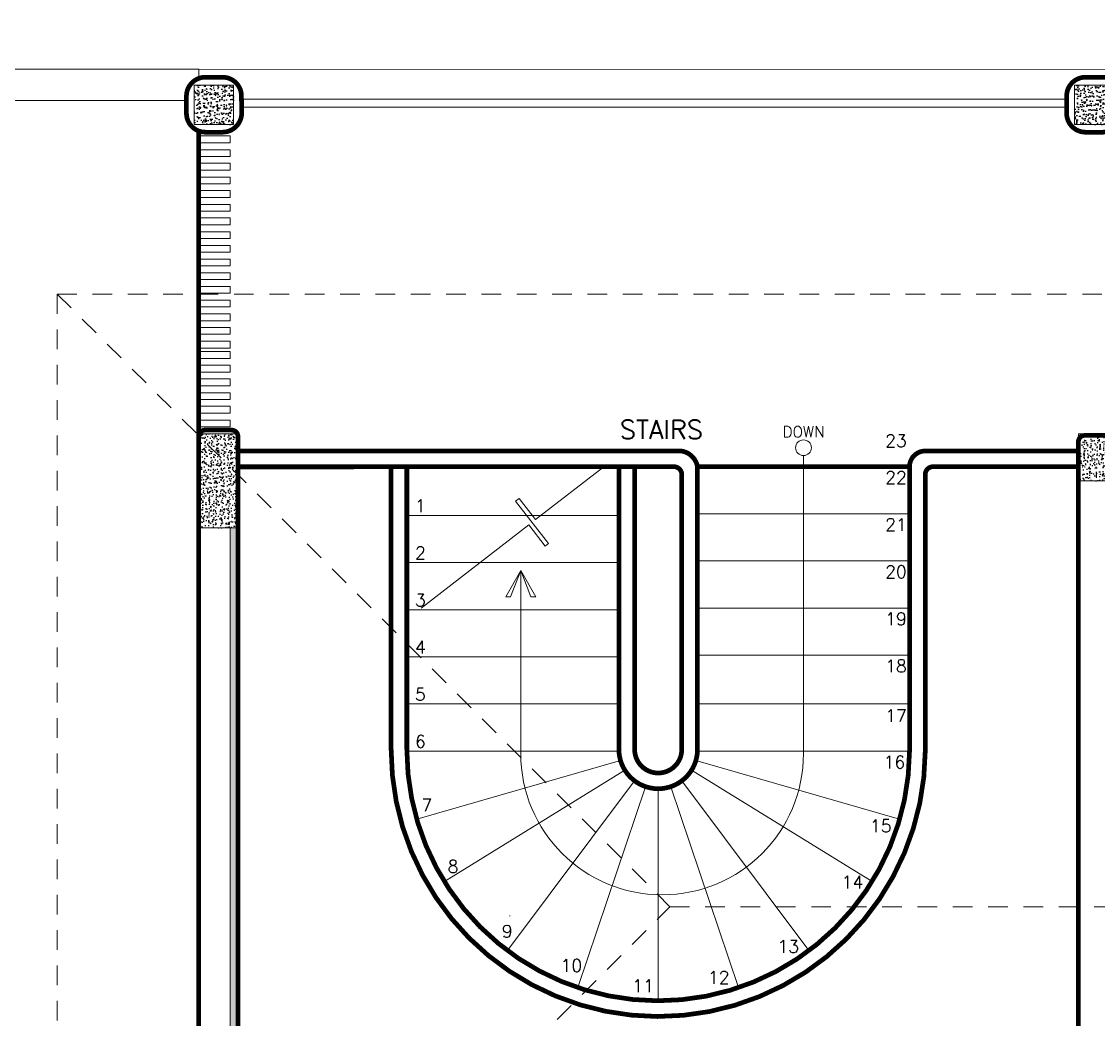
# Model space of a CAD drawing. Header units: metres. Extents: x 14 to 11050, y -346 to 476.
# Drawn here: x 209.78 to 216.64, y -215.77 to -209.42 of the extents above; entities that cross this region are included whole.
import ezdxf

# ---------------------------------------------------------------- set-up
doc = ezdxf.new("R2010")
doc.units = ezdxf.units.M
for name, pattern in [('0', [0]), ('DASHED', [0.75, 0.5, -0.25]), ('HIDDEN2', [0.1875, 0.125, -0.0625])]:
    doc.linetypes.add(name, pattern=pattern)
doc.layers.get('0').update_dxf_attribs({"color": 250, "linetype": '0', "lineweight": 20})
for name, color, linetype, lineweight in [('A-DOOR', 35, 'Continuous', 5), ('A-WALL', 250, 'Continuous', 20), ('baranda vidrio', 143, 'Continuous', 0), ('baños', 140, 'Continuous', 0), ('Columnas', 7, 'Continuous', 18), ('muros bajitos', 252, 'Continuous', 5), ('piso', 253, 'Continuous', 0), ('textos', 7, 'Continuous', 0)]:
    doc.layers.add(name, color=color, linetype=linetype, lineweight=lineweight)
doc.layers.add('HATCH', color=8, linetype='Continuous')
doc.layers.add('RELLENO SECCION', color=8, linetype='Continuous', lineweight=0, transparency=0.4)
doc.layers.add('REVESTIMIENTO EXTERIOR', color=7, linetype='Continuous', lineweight=5, true_color=0xffdebd)
doc.layers.add('Techos 1', color=7, linetype='HIDDEN2', lineweight=9, true_color=0x42391a)
doc.styles.add('Roman', font='romans')
doc.styles.get("Standard").update_dxf_attribs({"font": 'arial.ttf', "height": 0.1875})
pattern_1 = [(50, (114.33107, 55.238796), (0.058299094, -0.005100507), [0.006096, -0.067056]), (355, (114.33107, 55.238796), (-0.011277895, 0.06113819), [0.0048768, -0.053644987]), (100.451445, (114.33593, 55.23837), (0.0470212, 0.05603768), [0.005180803, -0.056988878]), (46.1842, (114.33107, 55.25505), (0.086745293, -0.013453545), [0.009144, -0.100584]), (96.63556, (114.3383, 55.25393), (0.07596932, 0.07917636), [0.00777121, -0.085483395]), (351.18415, (114.33107, 55.25505), (0.07596932, 0.07917636), [0.00731519, -0.080467114]), (21, (114.3392, 55.25099), (0.048516605, -0.032724863), [0.006096, -0.067056]), (326, (114.3392, 55.25099), (0.01977665, 0.05894015), [0.0048768, -0.0536448]), (71.451445, (114.34324, 55.24826), (0.068293254, 0.026215286), [0.005180803, -0.05698878]), (37.5, (114.331071, 55.238796), (0.000988353, 0.0270576124), [0, -0.05299456, 0, -0.0544576, 0, -0.053848]), (7.5, (114.33107, 55.238796), (0.021382292, 0.032057784), [0, -0.03104896, 0, -0.05177536, 0, -0.0205232]), (327.5, (114.312946, 55.238796), (0.0433889905, -0.001833198), [0, -0.02032, 0, -0.0633984, 0, -0.0841248]), (317.5, (114.304818, 55.238796), (0.047401338, 0.008136477), [0, -0.026416, 0, -0.04210304, 0, -0.0597408])]

# ---------------------------------------------------------------- blocks, each defined once
blk = doc.blocks.new('A$C89702949')
at = {"layer": 'HATCH'}
h = blk.add_hatch(dxfattribs=at)
h.set_pattern_fill('AR-CONC', color=256, scale=0.00032)
h.set_pattern_definition(pattern_1)
h.paths.add_polyline_path([(2.2722, 7.9695), (2.5222, 7.9695), (2.5222, 8.2195), (2.2722, 8.2195)])
h = blk.add_hatch(dxfattribs=at)
h.set_pattern_fill('AR-CONC', color=256, scale=0.00032)
h.set_pattern_definition(pattern_1)
h.paths.add_polyline_path([(7.875, 7.9695), (8.125, 7.9695), (8.125, 8.2195), (7.875, 8.2195)])
h = blk.add_hatch(dxfattribs=at)
h.set_pattern_fill('AR-CONC', color=256, scale=0.00032)
h.set_pattern_definition(pattern_1)
h.paths.add_polyline_path([(2.3, 5.4), (2.55, 5.4), (2.55, 6), (2.3, 6)])
h = blk.add_hatch(dxfattribs=at)
h.set_pattern_fill('AR-CONC', color=256, scale=0.00032)
h.set_pattern_definition(pattern_1)
h.paths.add_polyline_path([(7.9, 6), (7.9, 5.7), (8.7, 5.7), (8.7, 6)])
at = {"layer": 'Columnas'}
for points in [[(2.2722, 7.9695), (2.5222, 7.9695), (2.5222, 8.2195), (2.2722, 8.2195)], [(7.875, 7.9695), (8.125, 7.9695), (8.125, 8.2195), (7.875, 8.2195)], [(2.3, 5.4), (2.55, 5.4), (2.55, 6), (2.3, 6)], [(7.9, 6), (7.9, 5.7), (8.7, 5.7), (8.7, 6)]]:
    blk.add_lwpolyline(points, close=True, dxfattribs=at)
blk = doc.blocks.new('PL BASE 2N NASAS 09')
at = {"layer": 'RELLENO SECCION', "true_color": 0xc7c8ca}
h = blk.add_hatch(color=9, dxfattribs=at)
h.dxf.hatch_style = 1
h.paths.add_polyline_path([(161.1975, -19.8008), (161.1475, -19.8008), (161.1475, -23.0008), (161.1975, -23.0008)])
h.paths.add_polyline_path([(161.1975, -23.6008), (161.1475, -23.6008), (161.1475, -25.0117), (161.1975, -24.9617)])
edge = h.paths.add_edge_path()
edge.add_line((161.1975, -24.962), (161.1799, -24.9794))
edge.add_line((161.1799, -24.9794), (161.1475, -25.0117))
edge.add_line((161.1475, -25.0117), (161.1475, -25.2117))
edge.add_line((161.1475, -25.2117), (161.1575, -25.2117))
edge.add_arc((161.1575, -25.1717), 0.04, 270, 360)
edge.add_line((161.1975, -25.1717), (161.1975, -24.962))
at = {"layer": 'A-DOOR'}
for points in [[(161.1475, -17.3051), (161.1475, -17.3483), (160.9475, -17.3483), (160.9475, -17.3051)], [(161.1475, -17.3926), (161.1475, -17.4358), (160.9475, -17.4358), (160.9475, -17.3926)], [(161.1475, -17.4791), (161.1475, -17.5224), (160.9475, -17.5224), (160.9475, -17.4791)], [(161.1475, -17.5666), (161.1475, -17.6099), (160.9475, -17.6099), (160.9475, -17.5666)], [(161.1475, -17.6532), (161.1475, -17.6964), (160.9475, -17.6964), (160.9475, -17.6532)], [(161.1475, -17.7407), (161.1475, -17.784), (160.9475, -17.784), (160.9475, -17.7407)], [(161.1475, -17.8272), (161.1475, -17.8705), (160.9475, -17.8705), (160.9475, -17.8272)], [(161.1475, -17.9148), (161.1475, -17.958), (160.9475, -17.958), (160.9475, -17.9148)], [(161.1475, -18.0023), (161.1475, -18.0456), (160.9475, -18.0456), (160.9475, -18.0023)], [(161.1475, -18.0898), (161.1475, -18.1331), (160.9475, -18.1331), (160.9475, -18.0898)], [(161.1475, -18.1764), (161.1475, -18.2196), (160.9475, -18.2196), (160.9475, -18.1764)], [(161.1475, -18.2639), (161.1475, -18.3071), (160.9475, -18.3071), (160.9475, -18.2639)], [(161.1475, -18.3504), (161.1475, -18.3937), (160.9475, -18.3937), (160.9475, -18.3504)], [(161.1475, -18.4379), (161.1475, -18.4812), (160.9475, -18.4812), (160.9475, -18.4379)], [(161.1475, -18.5245), (161.1475, -18.5677), (160.9475, -18.5677), (160.9475, -18.5245)], [(161.1475, -18.612), (161.1475, -18.6553), (160.9475, -18.6553), (160.9475, -18.612)], [(161.1475, -18.6779), (161.1475, -18.7212), (160.9475, -18.7212), (160.9475, -18.6779)], [(161.1475, -18.7654), (161.1475, -18.8087), (160.9475, -18.8087), (160.9475, -18.7654)], [(161.1475, -18.852), (161.1475, -18.8952), (160.9475, -18.8952), (160.9475, -18.852)], [(161.1475, -18.9395), (161.1475, -18.9828), (160.9475, -18.9828), (160.9475, -18.9395)], [(161.1475, -19.026), (161.1475, -19.0693), (160.9475, -19.0693), (160.9475, -19.026)], [(161.1475, -19.1136), (161.1475, -19.1568), (160.9475, -19.1568), (160.9475, -19.1136)]]:
    blk.add_lwpolyline(points, close=True, dxfattribs=at)
at = {"layer": 'A-WALL'}
for p, q in [((161.1575, -19.1779), (160.9875, -19.1779)), ((160.9475, -25.1717), (160.9475, -19.2179)), ((161.1975, -25.1717), (161.1975, -19.2179)), ((166.5475, -19.2517), (166.5475, -25.1417)), ((166.5875, -19.2117), (167.4575, -19.2117)), ((161.1475, -25.2117), (161.1475, -19.8008))]:
    blk.add_line(p, q, dxfattribs=at)
for points in [[(166.5925, -17.2813), (166.7025, -17.2813, 0.414214), (166.8225, -17.1613), (166.8225, -17.0513, 0.414214), (166.7025, -16.9313), (166.5925, -16.9313, 0.414214), (166.4725, -17.0513), (166.4725, -17.1613, 0.414214)], [(160.9897, -17.2868), (161.0997, -17.2868, 0.414214), (161.2197, -17.1668), (161.2197, -17.0568, 0.414214), (161.0997, -16.9368), (160.9897, -16.9368, 0.414214), (160.8697, -17.0568), (160.8697, -17.1668, 0.414214)]]:
    blk.add_lwpolyline(points, format="xyb", close=True, dxfattribs=at)
for centre, start, end in [((160.9875, -19.2179), 90, 180), ((161.1575, -19.2179), 360, 90), ((166.5875, -19.2517), 90, 180)]:
    blk.add_arc(centre, 0.04, start, end, dxfattribs=at)
at = {"layer": 'baranda vidrio'}
blk.add_arc((163.8725, -21.2108), 0.15, 180, 360, dxfattribs=at)
at = {"layer": 'muros bajitos'}
for p, q in [((160.9475, -16.8804), (158.0476, -16.8803)), ((160.8697, -17.0803), (158.0476, -17.0803)), ((166.4725, -17.0714), (161.2197, -17.0714)), ((166.4725, -17.0714), (161.2197, -17.0714)), ((166.4725, -17.1214), (161.2197, -17.1214)), ((166.4725, -17.1214), (161.2197, -17.1214)), ((164.0225, -19.3108), (161.1975, -19.3108)), ((166.5475, -19.3108), (165.5725, -19.3108)), ((163.9725, -19.4108), (161.1975, -19.4108)), ((162.1725, -19.4108), (162.1725, -21.2108)), ((162.2725, -19.4108), (162.2725, -21.2108)), ((163.6225, -19.4108), (163.6225, -21.2108)), ((163.7225, -19.4108), (163.7225, -21.2108)), ((164.0225, -19.4608), (164.0225, -21.2108)), ((164.1225, -19.4108), (164.1225, -21.2108)), ((165.4725, -19.4108), (165.4725, -21.2108)), ((165.5725, -19.4608), (165.5725, -21.2108)), ((166.5505, -19.4108), (165.6225, -19.4108))]:
    blk.add_line(p, q, dxfattribs=at)
for centre, radius, start, end in [((164.0225, -19.4108), 0.1, 0, 90), ((165.5725, -19.4108), 0.1, 90, 180), ((163.9725, -19.4608), 0.05, 0, 90), ((165.6225, -19.4608), 0.05, 90, 180), ((163.8725, -21.2108), 1.7, 180, 0), ((163.8725, -21.2108), 1.6, 180, 0.00098), ((163.8725, -21.2108), 0.25, 180, 0), ((163.8725, -21.2108), 0.15, 180, 0)]:
    blk.add_arc(centre, radius, start, end, dxfattribs=at)
at = {"layer": 'piso'}
for p, q in [((169.609, -16.8816), (160.9475, -16.8804)), ((160.9475, -16.9444), (160.9475, -16.8804)), ((160.9476, -19.2008), (160.9475, -17.2791)), ((162.1725, -19.4108), (162.1725, -21.2108)), ((162.2725, -19.4213), (163.235, -19.4213)), ((163.092, -19.7474), (163.5268, -19.4108)), ((163.235, -19.4213), (163.6225, -19.4213)), ((163.7225, -19.4108), (163.7225, -21.2108)), ((165.4725, -19.4108), (164.1225, -19.4108)), ((162.9875, -19.6123), (162.9644, -19.6301)), ((162.9644, -19.6301), (163.1735, -19.9003)), ((163.092, -19.7474), (162.9875, -19.6123)), ((162.2725, -19.7213), (163.6225, -19.7213)), ((165.4725, -19.7108), (164.1225, -19.7108)), ((162.3641, -20.3108), (163.0481, -19.7814)), ((163.1526, -19.9165), (163.0481, -19.7814)), ((163.1735, -19.9003), (163.1526, -19.9165)), ((165.4725, -20.0108), (164.1225, -20.0108)), ((162.2725, -20.0213), (163.6225, -20.0213)), ((162.2725, -20.3213), (163.6225, -20.3213)), ((165.4725, -20.3108), (164.1225, -20.3108)), ((162.2725, -20.6213), (163.6225, -20.6213)), ((162.2725, -20.6213), (163.6225, -20.6213)), ((165.4725, -20.6108), (164.1225, -20.6108)), ((164.1225, -20.6108), (165.4725, -20.6108)), ((162.2725, -20.9213), (163.6225, -20.9213)), ((165.4725, -20.9213), (164.1225, -20.9213)), ((162.2726, -21.2213), (163.6225, -21.2213)), ((165.4725, -21.2213), (164.1225, -21.2213)), ((163.6324, -21.2802), (162.3355, -21.655)), ((164.1127, -21.2802), (165.4096, -21.655)), ((163.6599, -21.3422), (162.5114, -22.0518)), ((164.0852, -21.3422), (165.2337, -22.0518)), ((163.7227, -21.4109), (162.9133, -22.4914)), ((163.7927, -21.4477), (163.3618, -22.7271)), ((163.7927, -21.4477), (163.3618, -22.7271)), ((163.9523, -21.4477), (164.3833, -22.7271)), ((163.9523, -21.4477), (164.3833, -22.7271)), ((164.0224, -21.4109), (164.8318, -22.4914)), ((163.8725, -21.4608), (163.8725, -22.8108)), ((163.8725, -21.4608), (163.8725, -22.8108)), ((162.9276, -22.2713), (162.9276, -22.2686))]:
    blk.add_line(p, q, dxfattribs=at)
at = {"layer": 'piso', "linetype": 'DASHED', "ltscale": 0.1}
for p, q in [((163.6225, -19.7213), (163.6225, -19.4108)), ((164.1225, -19.7108), (164.1225, -19.4108)), ((164.5101, -20.0108), (164.1225, -20.0108))]:
    blk.add_line(p, q, dxfattribs=at)
at = {"layer": 'piso'}
blk.add_arc((163.8725, -21.2108), 1.7, 180, 0.00098, dxfattribs=at)
at = {"layer": 'Techos 1'}
for p, q in [((160.0475, -18.3117), (160.0475, -26.1117)), ((160.0475, -18.3117), (172.1943, -18.3117)), ((160.0475, -18.3117), (163.9475, -22.2118)), ((160.0475, -26.1117), (163.9475, -22.2118)), ((163.9475, -22.2118), (176.0975, -22.2118))]:
    blk.add_line(p, q, dxfattribs=at)
at = {"layer": 'textos'}
for p, q in [((164.7975, -19.3398), (164.7975, -21.2362)), ((162.9975, -20.0726), (162.9018, -20.2384)), ((162.9328, -20.2384), (162.9975, -20.0726)), ((162.9975, -21.2362), (162.9975, -20.0726)), ((163.0933, -20.2384), (162.9975, -20.0726)), ((163.0623, -20.2384), (162.9975, -20.0726)), ((162.9018, -20.2384), (162.9328, -20.2384)), ((163.0623, -20.2384), (163.0933, -20.2384))]:
    blk.add_line(p, q, dxfattribs=at)
blk.add_circle((164.7975, -19.2898), 0.05, dxfattribs=at)
for start, end in [(180, 270), (270, 0)]:
    blk.add_arc((163.8975, -21.2362), 0.9, start, end, dxfattribs=at)
at = {"color": 1}
blk.add_blockref('A$C89702949', (158.6475, -25.2008), dxfattribs=at)
at = {"layer": 'baños', "linetype": 'Continuous', "flags": 8}
for tag, p in [('MODELNUMBER', (167.1329, -5.6306, 0)), ('TRADENAME', (167.1329, -5.6307, 0)), ('PRODUCT', (167.1329, -5.6307, 0)), ('MATERIAL', (167.1329, -5.6307, 0)), ('MODELNUMBER', (168.3076, -5.6306, 0)), ('TRADENAME', (168.3076, -5.6307, 0)), ('PRODUCT', (168.3076, -5.6307, 0)), ('MATERIAL', (168.3076, -5.6307, 0))]:
    blk.add_attdef(tag, p, '', height=0.0000254, rotation=180.00008, dxfattribs=at)
at = {"layer": 'baños', "linetype": 'Continuous'}
for tag, p, rotation in [('MODELNUMBER', (169.2428, -19.7065), 180.00008), ('TRADENAME', (169.2428, -19.7064), 180.00008), ('MATERIAL', (169.243, -19.7063), 180.00008), ('PRODUCT', (169.243, -19.7064), 180.00008), ('MODELNUMBER', (169.9524, -19.7065), 179.99992), ('MATERIAL', (169.9524, -19.7063), 179.99992), ('TRADENAME', (169.9524, -19.7064), 179.99992), ('PRODUCT', (169.9524, -19.7064), 179.99992)]:
    blk.add_attdef(tag, p, '', height=0.0000254, rotation=rotation, dxfattribs=at)
at = {"layer": 'textos'}
for s, insert, char_height, width, attachment_point in [('\\pxqc;{\\Fromans|c0;\\H0.8x;STAIRS}', (165.5954, -19.2343), 0.15, 3.404877, 9), ('\\pxqc;{\\Fromans|c0;23}', (163.6931, -19.2854), 0.08, 3.386375, 7), ('\\pxqc;{\\Fromans|c0;22}', (163.6931, -19.5196), 0.08, 3.386375, 7), ('\\pxqc;{\\Fromans|c0;1}', (164.052, -19.6997), 0.08, 3.386375, 9), ('\\pxqc;{\\Fromans|c0;21}', (163.6931, -19.8196), 0.08, 3.386375, 7), ('\\pxqc;{\\Fromans|c0;2}', (164.052, -19.9997), 0.08, 3.386375, 9), ('\\pxqc;{\\Fromans|c0;20}', (163.6931, -20.1196), 0.08, 3.386375, 7), ('\\pxqc;{\\Fromans|c0;3}', (164.052, -20.2997), 0.08, 3.386375, 9), ('\\pxqc;{\\Fromans|c0;19}', (163.6931, -20.4196), 0.08, 3.386375, 7), ('\\pxqc;{\\Fromans|c0;4}', (164.052, -20.5997), 0.08, 3.386375, 9), ('\\pxqc;{\\Fromans|c0;18}', (163.6931, -20.7196), 0.08, 3.386375, 7), ('\\pxqc;{\\Fromans|c0;5}', (164.052, -20.8997), 0.08, 3.386375, 9), ('\\pxqc;{\\Fromans|c0;17}', (163.6931, -21.0358), 0.08, 3.386375, 7), ('\\pxqc;{\\Fromans|c0;6}', (164.052, -21.1997), 0.08, 3.386375, 9), ('\\pxqc;{\\Fromans|c0;16}', (163.6831, -21.3316), 0.08, 3.386375, 7), ('\\pxqc;{\\Fromans|c0;7}', (164.0928, -21.6055), 0.08, 3.386375, 9), ('\\pxqc;{\\Fromans|c0;15}', (163.5966, -21.7375), 0.08, 3.386375, 7), ('\\pxqc;{\\Fromans|c0;8}', (164.2598, -21.9952), 0.08, 3.386375, 9), ('\\pxqc;{\\Fromans|c0;14}', (166.8022, -22.0952), 0.08, 3.386375, 9), ('\\pxqc;{\\Fromans|c0;9}', (164.6047, -22.4084), 0.08, 3.386375, 9), ('\\pxqc;{\\Fromans|c0;13}', (166.3932, -22.5047), 0.08, 3.386375, 9), ('\\pxqc;{\\Fromans|c0;10}', (165.0134, -22.6261), 0.08, 3.386375, 9), ('\\pxqc;{\\Fromans|c0;11}', (165.4696, -22.7555), 0.08, 3.386375, 9), ('\\pxqc;{\\Fromans|c0;12}', (165.9512, -22.7018), 0.08, 3.386375, 9)]:
    blk.add_mtext(s, dxfattribs=dict(at, insert=insert, char_height=char_height, width=width, attachment_point=attachment_point))
at = {"layer": 'textos', "insert": (164.932, -19.1536), "char_height": 0.07, "attachment_point": 3, "style": 'Roman'}
blk.add_mtext_dynamic_manual_height_columns('DOWN', width=109.130705, gutter_width=50, heights=[0], dxfattribs=at)
blk = doc.blocks.new('PL MUEBLES 2N NASAS 09')
blk.add_blockref('PL BASE 2N NASAS 09', (49.9143, 62.717))

msp = doc.modelspace()

# ---------------------------------------------------------------- linework, layer by layer
at = {"layer": 'REVESTIMIENTO EXTERIOR', "const_width": 0.03}
for points in [[(216.5518, -212.0518), (222.9778, -212.052, 0.397998), (223.0117, -212.0211), (223.0115, -203.8236, -0.431372), (223.035, -203.8014), (223.8749, -203.8017, 0.392148), (223.9118, -203.7619), (223.9118, -202.5919, 0.414214), (223.8718, -202.5519), (219.8115, -202.5519), (219.8118, -201.9919, 0.414214), (219.7718, -201.9519), (215.3018, -201.9537, 0.414094), (215.2618, -201.9937), (215.2618, -203.9819)], [(210.954, -210.1214, -0.414214), (210.834, -210.0014), (210.834, -209.8898, -0.410231), (210.954, -209.7714), (211.064, -209.7714, -0.414214), (211.184, -209.8914), (211.1858, -210.0014, -0.404771), (211.064, -210.1214), (210.954, -210.1214)], [(216.5568, -210.1214, -0.414214), (216.4368, -210.0014), (216.4368, -209.8898, -0.410231), (216.5568, -209.7714), (216.6668, -209.7714, -0.414214), (216.7868, -209.8914), (216.7886, -210.0014, -0.404771), (216.6668, -210.1214), (216.5568, -210.1214)], [(211.1218, -218.0519, 0.414214), (211.1618, -218.0119), (211.1618, -212.0581, 0.414214), (211.1218, -212.0181), (210.9518, -212.0181, 0.414214), (210.9118, -212.0581), (210.9118, -218.0119, 0.414214), (210.9518, -218.0519)], [(223.9518, -218.0519, -0.414214), (223.9118, -218.0119), (222.0118, -218.0119, -0.414213), (221.9718, -218.0519), (216.5818, -218.0519, -0.414214), (216.5118, -217.9819), (216.5118, -212.0918, -0.414214), (216.5518, -212.0518)], [(213.9838, -212.1509, -0.321237), (214.0868, -212.2509)], [(216.5118, -212.1509), (215.5368, -212.1509, 0.414214), (215.4368, -212.2509)], [(212.1369, -212.2509), (212.1369, -214.0509, 0.996814), (215.5368, -214.0618), (215.5368, -212.3009)], [(212.2369, -212.2509), (212.2369, -214.0509, 0.996716), (215.4368, -214.0615), (215.4368, -212.2509)], [(213.5869, -212.2509), (213.5869, -214.0509, 0.991714), (214.0868, -214.0551), (214.0868, -212.2509)], [(213.6869, -212.2509), (213.6869, -214.0509, 0.989316), (213.9868, -214.0542), (213.9868, -212.3009)], [(213.9368, -212.2509, -0.414214), (213.9868, -212.3009)], [(216.5147, -212.2509), (215.5868, -212.2509, 0.414214), (215.5368, -212.3009)]]:
    msp.add_lwpolyline(points, format="xyb", dxfattribs=at)
for points in [[(210.9118, -212.0581), (210.9118, -210.1192)], [(211.1618, -212.1509), (213.9883, -212.1509)], [(211.1618, -212.2518), (213.9368, -212.2509)], [(214.0868, -212.2509), (215.4369, -212.2509)]]:
    msp.add_lwpolyline(points, dxfattribs=at)

# ---------------------------------------------------------------- block references
at = {"layer": 'REVESTIMIENTO EXTERIOR', "color": 30, "true_color": 0xf8991e}
msp.add_blockref('PL MUEBLES 2N NASAS 09', (0.05, -255.5571), dxfattribs=at)

doc.saveas('drawing.dxf')
